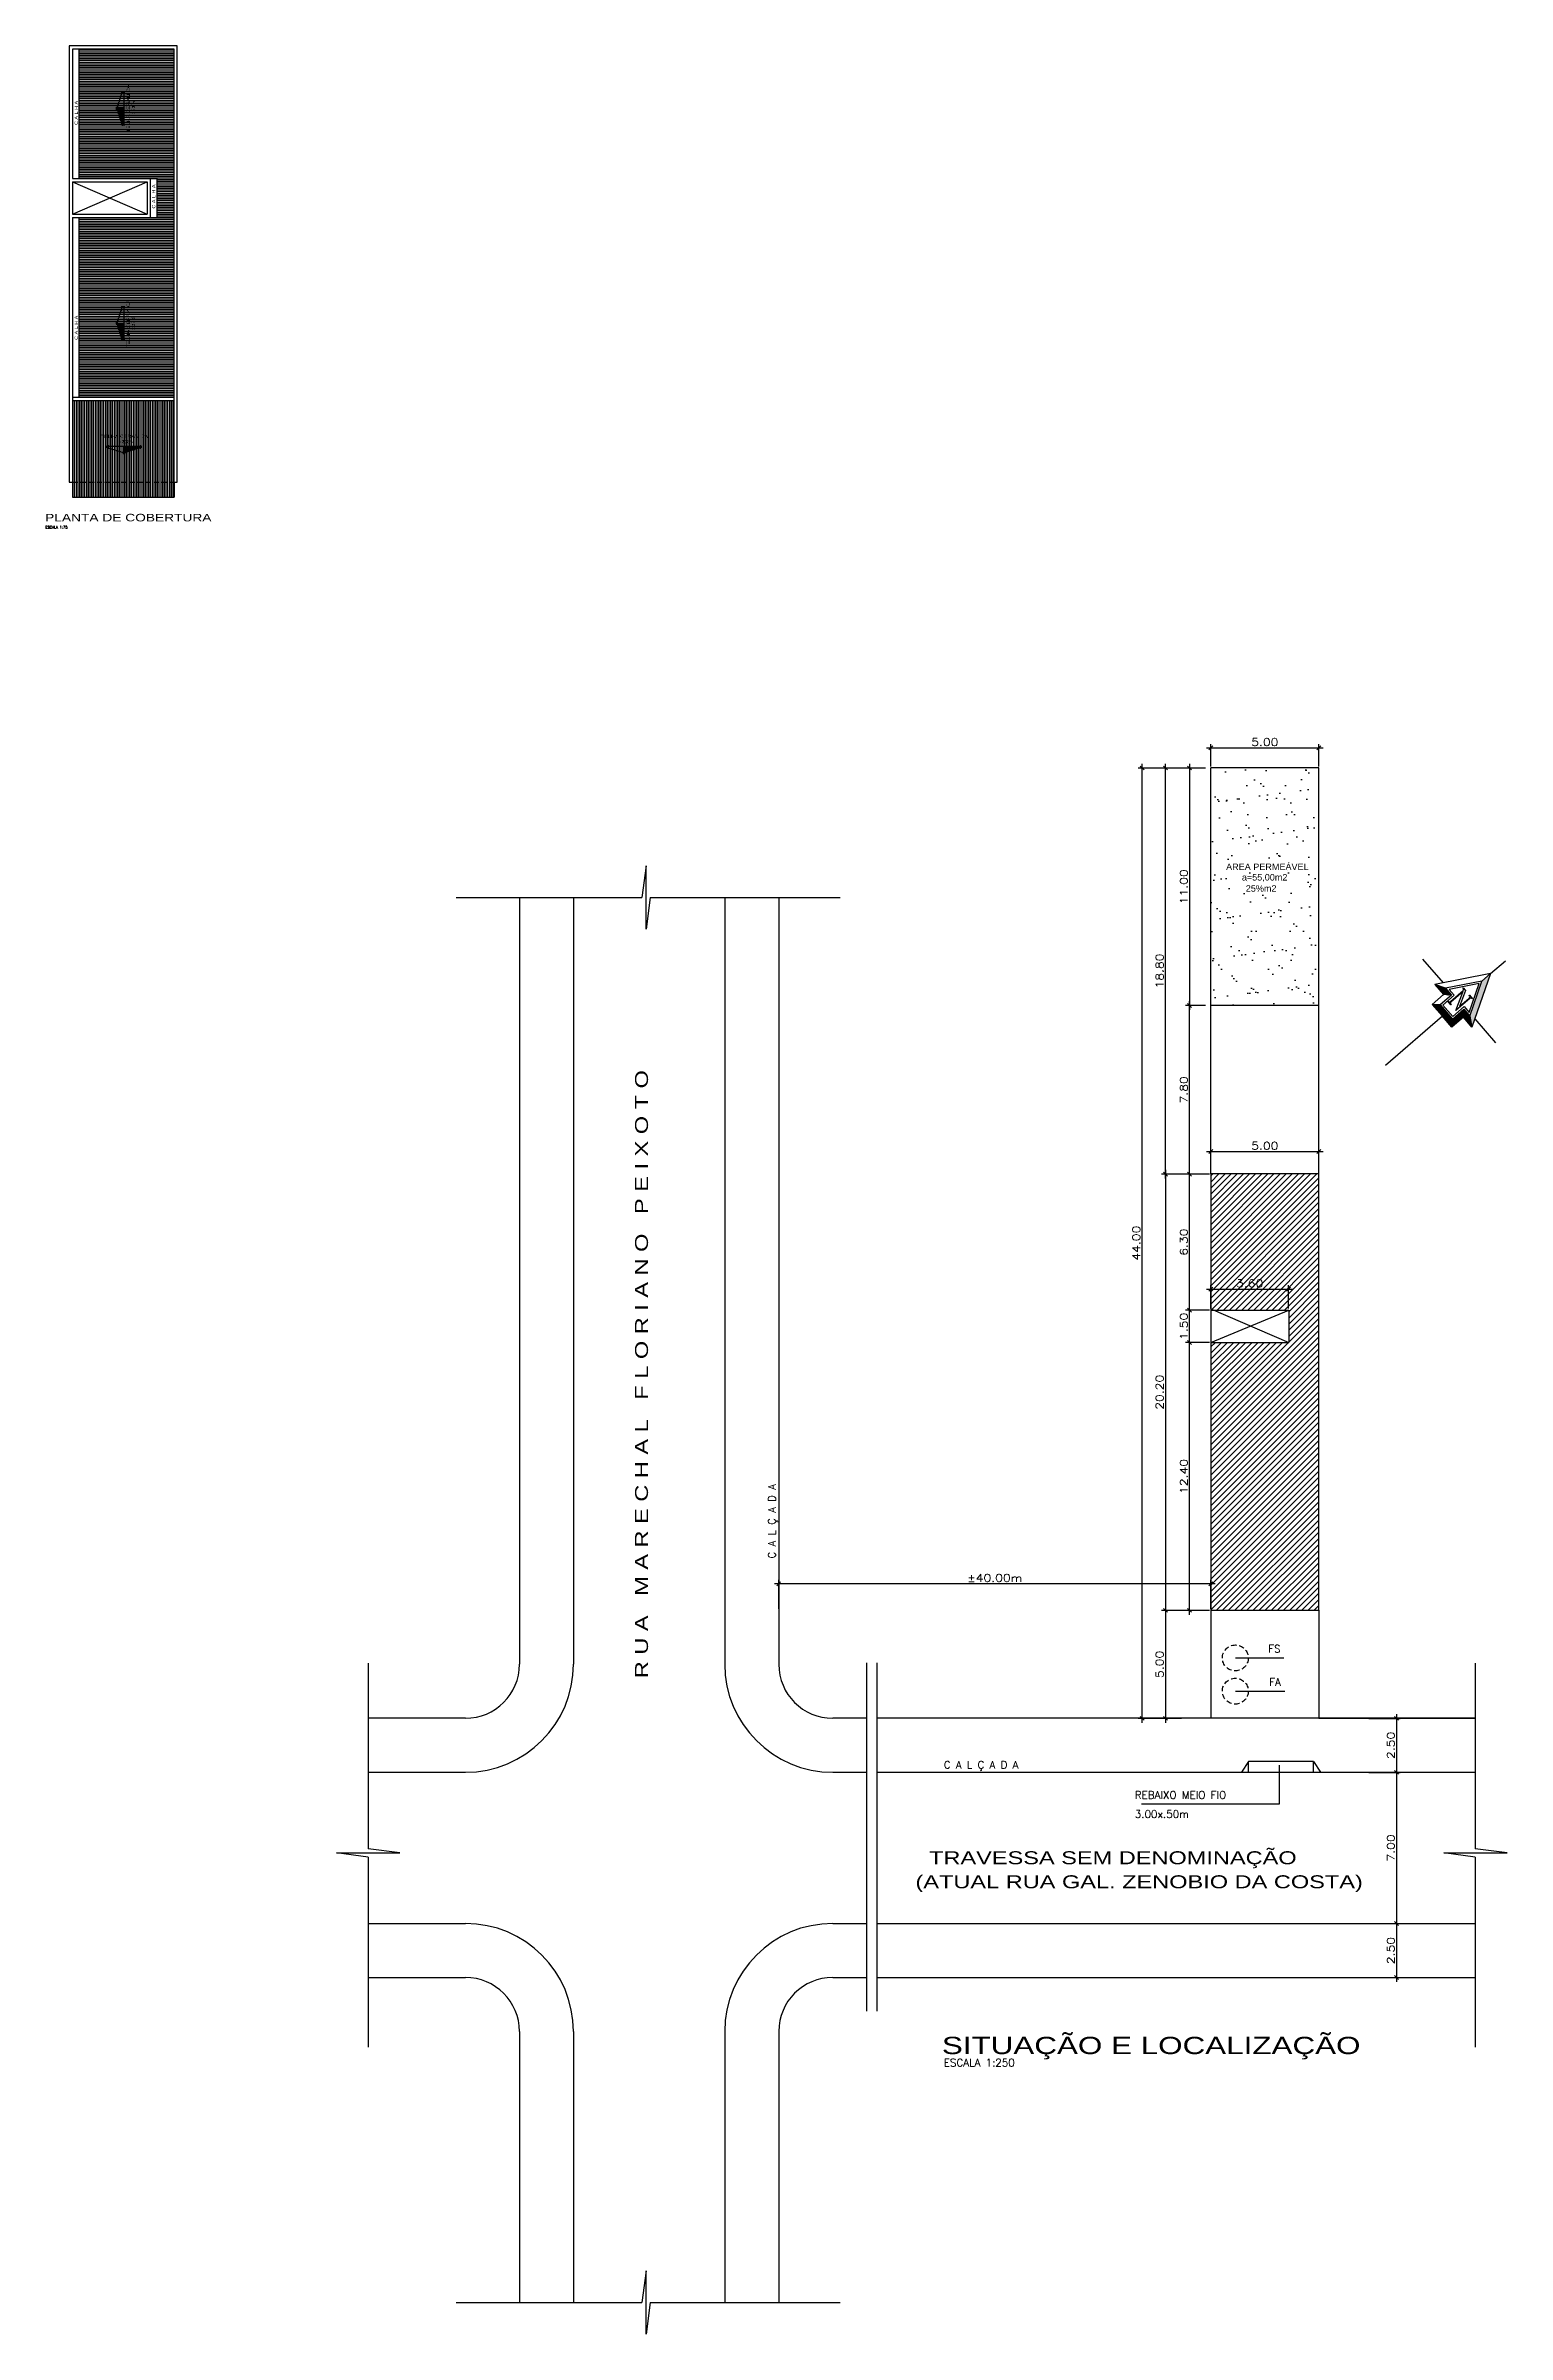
# Model space of a CAD drawing. Extents: x -6 to 123, y -41 to 65.
# Drawn here: x 55 to 122.6, y -40.7 to 65.3 of the extents above; entities that cross this region are included whole.
import ezdxf

# ---------------------------------------------------------------- set-up
doc = ezdxf.new("R2010")
doc.units = 0
doc.header["$MEASUREMENT"] = 0
doc.linetypes.add('DASHED2', pattern=[0.375, 0.25, -0.125])
doc.layers.get('0').update_dxf_attribs({"linetype": 'CONTINUOUS'})
doc.layers.get('DEFPOINTS').update_dxf_attribs({"linetype": 'CONTINUOUS'})
for name, color, linetype in [('COTA', 12, 'CONTINUOUS'), ('CT', 1, 'CONTINUOUS'), ('HAX', 20, 'CONTINUOUS'), ('L1', 2, 'CONTINUOUS'), ('PAREDE', 5, 'CONTINUOUS'), ('PLCOBERTURA', 9, 'CONTINUOUS'), ('PROJEÇÃO', 1, 'DASHED2'), ('T1', 3, 'CONTINUOUS'), ('T2', 6, 'CONTINUOUS'), ('TELHA_CORTE', 9, 'CONTINUOUS'), ('VISTA', 2, 'CONTINUOUS')]:
    doc.layers.add(name, color=color, linetype=linetype)
doc.styles.add('ARIAL', font='arial.ttf')
doc.styles.add('SIMPLEX', font='simplex.shx', dxfattribs={"width": 1.2})
doc.dimstyles.new('CT-250', dxfattribs={"dimtxt": 0.35, "dimasz": 0.18, "dimexe": 0.18, "dimexo": 0.0625, "dimgap": 0.09, "dimtad": 1, "dimzin": 4, "dimdsep": 46, "dimtxsty": 'SIMPLEX', "dimblk1": 'OBLIQUE', "dimblk2": 'OBLIQUE', "dimsah": 1, "dimcen": 0.09, "dimdle": 0.2, "dimclrd": 12, "dimclre": 12, "dimclrt": 3, "dimadec": 0, "dimazin": 0, "dimtfac": 1, "dimtofl": 0, "dimtmove": 0, "dimatfit": 3, "dimldrblk": 'OBLIQUE', "dimfxl": 1, "dimtolj": 1, "dimtzin": 4, "dimarcsym": 0})

# ---------------------------------------------------------------- blocks, each defined once
blk = doc.blocks.new('A$C3F323252')
at = {"layer": 'PLCOBERTURA'}
for p, q in [((0.8, 0.36), (0, 0.36)), ((0, 0.3), (0.88, 0.03)), ((0.05, 0.41), (0.05, 0.24)), ((0.72, 0.03), (1.6, 0.3)), ((1.6, 0.36), (0.8, 0.36)), ((0.8, 0.36), (0.8, 0)), ((1.55, 0.41), (1.55, 0.24))]:
    blk.add_line(p, q, dxfattribs=at)
blk.add_solid([(0.8, 0.36), (0.05, 0.36), (0.8, 0.06), (0.05, 0.29)], dxfattribs=at)
blk = doc.blocks.new('_OBLIQUE')
at = {"color": 0, "linetype": 'ByBlock'}
blk.add_line((-0.5, -0.5), (0.5, 0.5), dxfattribs=at)
blk = doc.blocks.new('*D121')
at = {"color": 12, "linetype": 'ByBlock'}
for p, q in [((108.33, 13.02), (106.6, 13.02)), ((106.78, 13.22), (106.78, -7.38)), ((108.47, -7.18), (106.6, -7.18))]:
    blk.add_line(p, q, dxfattribs=at)
at = {"layer": 'DEFPOINTS', "color": 0, "linetype": 'ByBlock'}
for p in [(108.39, 13.02), (106.78, -7.18), (108.53, -7.18)]:
    blk.add_point(p, dxfattribs=at)
at = {"color": 12, "linetype": 'ByBlock', "xscale": 0.18, "yscale": 0.18, "zscale": 0.18}
for p, rotation in [((106.78, 13.02), 90), ((106.78, -7.18), 270)]:
    blk.add_blockref('_OBLIQUE', p, dxfattribs=dict(at, rotation=rotation))
at = {"color": 3, "linetype": 'ByBlock', "insert": (106.51, 2.92), "char_height": 0.35, "attachment_point": 5, "rotation": 90, "style": 'SIMPLEX'}
blk.add_mtext('\\A1;20.20', dxfattribs=at)
blk = doc.blocks.new('*D122')
at = {"color": 12, "linetype": 'ByBlock'}
for p, q in [((108.47, -7.18), (106.6, -7.18)), ((106.78, -6.98), (106.78, -12.38)), ((107.53, -12.18), (106.6, -12.18))]:
    blk.add_line(p, q, dxfattribs=at)
at = {"layer": 'DEFPOINTS', "color": 0, "linetype": 'ByBlock'}
for p in [(108.53, -7.18), (106.78, -12.18), (107.59, -12.18)]:
    blk.add_point(p, dxfattribs=at)
at = {"color": 12, "linetype": 'ByBlock', "xscale": 0.18, "yscale": 0.18, "zscale": 0.18}
for p, rotation in [((106.78, -7.18), 90), ((106.78, -12.18), 270)]:
    blk.add_blockref('_OBLIQUE', p, dxfattribs=dict(at, rotation=rotation))
at = {"color": 3, "linetype": 'ByBlock', "insert": (106.51, -9.68), "char_height": 0.35, "attachment_point": 5, "rotation": 90, "style": 'SIMPLEX'}
blk.add_mtext('\\A1;5.00', dxfattribs=at)
blk = doc.blocks.new('*D123')
at = {"color": 12, "linetype": 'ByBlock'}
for p, q in [((108.49, 31.82), (105.52, 31.82)), ((105.7, -12.38), (105.7, 32.02)), ((107.47, -12.18), (105.52, -12.18))]:
    blk.add_line(p, q, dxfattribs=at)
at = {"layer": 'DEFPOINTS', "color": 0, "linetype": 'ByBlock'}
for p in [(105.7, 31.82), (108.56, 31.82), (107.53, -12.18)]:
    blk.add_point(p, dxfattribs=at)
at = {"color": 12, "linetype": 'ByBlock', "xscale": 0.18, "yscale": 0.18, "zscale": 0.18}
for p, rotation in [((105.7, 31.82), 90), ((105.7, -12.18), 270)]:
    blk.add_blockref('_OBLIQUE', p, dxfattribs=dict(at, rotation=rotation))
at = {"color": 3, "linetype": 'ByBlock', "insert": (105.43, 9.82), "char_height": 0.35, "attachment_point": 5, "rotation": 90, "style": 'SIMPLEX'}
blk.add_mtext('\\A1;44.00', dxfattribs=at)
blk = doc.blocks.new('*D124')
at = {"color": 12, "linetype": 'ByBlock'}
for p, q in [((108.49, 31.82), (106.6, 31.82)), ((106.78, 12.82), (106.78, 32.02)), ((108.33, 13.02), (106.6, 13.02))]:
    blk.add_line(p, q, dxfattribs=at)
at = {"layer": 'DEFPOINTS', "color": 0, "linetype": 'ByBlock'}
for p in [(106.78, 31.82), (108.56, 31.82), (108.39, 13.02)]:
    blk.add_point(p, dxfattribs=at)
at = {"color": 12, "linetype": 'ByBlock', "xscale": 0.18, "yscale": 0.18, "zscale": 0.18}
for p, rotation in [((106.78, 31.82), 90), ((106.78, 13.02), 270)]:
    blk.add_blockref('_OBLIQUE', p, dxfattribs=dict(at, rotation=rotation))
at = {"color": 3, "linetype": 'ByBlock', "insert": (106.51, 22.42), "char_height": 0.35, "attachment_point": 5, "rotation": 90, "style": 'SIMPLEX'}
blk.add_mtext('\\A1;18.80', dxfattribs=at)
blk = doc.blocks.new('*D125')
at = {"color": 12, "linetype": 'ByBlock'}
for p, q in [((108.88, 31.89), (108.88, 32.93)), ((113.88, 31.89), (113.88, 32.93)), ((108.68, 32.75), (114.08, 32.75))]:
    blk.add_line(p, q, dxfattribs=at)
at = {"layer": 'DEFPOINTS', "color": 0, "linetype": 'ByBlock'}
for p in [(108.88, 31.82), (113.88, 32.75), (113.88, 31.82)]:
    blk.add_point(p, dxfattribs=at)
at = {"color": 12, "linetype": 'ByBlock', "xscale": 0.18, "yscale": 0.18, "zscale": 0.18, "rotation": 180}
blk.add_blockref('_OBLIQUE', (108.88, 32.75), dxfattribs=at)
at = {"color": 12, "linetype": 'ByBlock', "xscale": 0.18, "yscale": 0.18, "zscale": 0.18}
blk.add_blockref('_OBLIQUE', (113.88, 32.75), dxfattribs=at)
at = {"color": 3, "linetype": 'ByBlock', "insert": (111.38, 33.02), "char_height": 0.35, "attachment_point": 5, "style": 'SIMPLEX'}
blk.add_mtext('\\A1;5.00', dxfattribs=at)
blk = doc.blocks.new('*D126')
at = {"color": 12, "linetype": 'ByBlock'}
for p, q in [((116.19, -12.18), (117.65, -12.18)), ((117.47, -11.98), (117.47, -14.88)), ((116.19, -14.68), (117.65, -14.68))]:
    blk.add_line(p, q, dxfattribs=at)
at = {"layer": 'DEFPOINTS', "color": 0, "linetype": 'ByBlock'}
for p in [(116.12, -12.18), (116.12, -14.68), (117.47, -14.68)]:
    blk.add_point(p, dxfattribs=at)
at = {"color": 12, "linetype": 'ByBlock', "xscale": 0.18, "yscale": 0.18, "zscale": 0.18}
for p, rotation in [((117.47, -12.18), 90), ((117.47, -14.68), 270)]:
    blk.add_blockref('_OBLIQUE', p, dxfattribs=dict(at, rotation=rotation))
at = {"color": 3, "linetype": 'ByBlock', "insert": (117.21, -13.43), "char_height": 0.35, "attachment_point": 5, "rotation": 90, "style": 'SIMPLEX'}
blk.add_mtext('\\A1;2.50', dxfattribs=at)
blk = doc.blocks.new('*D127')
at = {"color": 12, "linetype": 'ByBlock'}
for p, q in [((116.19, -14.68), (117.65, -14.68)), ((117.47, -14.48), (117.47, -21.88)), ((116.19, -21.68), (117.65, -21.68))]:
    blk.add_line(p, q, dxfattribs=at)
at = {"layer": 'DEFPOINTS', "color": 0, "linetype": 'ByBlock'}
for p in [(116.12, -14.68), (116.12, -21.68), (117.47, -21.68)]:
    blk.add_point(p, dxfattribs=at)
at = {"color": 12, "linetype": 'ByBlock', "xscale": 0.18, "yscale": 0.18, "zscale": 0.18}
for p, rotation in [((117.47, -14.68), 90), ((117.47, -21.68), 270)]:
    blk.add_blockref('_OBLIQUE', p, dxfattribs=dict(at, rotation=rotation))
at = {"color": 3, "linetype": 'ByBlock', "insert": (117.21, -18.18), "char_height": 0.35, "attachment_point": 5, "rotation": 90, "style": 'SIMPLEX'}
blk.add_mtext('\\A1;7.00', dxfattribs=at)
blk = doc.blocks.new('*D128')
at = {"color": 12, "linetype": 'ByBlock'}
for p, q in [((116.19, -21.68), (117.65, -21.68)), ((117.47, -21.48), (117.47, -24.38)), ((116.19, -24.18), (117.65, -24.18))]:
    blk.add_line(p, q, dxfattribs=at)
at = {"layer": 'DEFPOINTS', "color": 0, "linetype": 'ByBlock'}
for p in [(116.12, -21.68), (116.12, -24.18), (117.47, -24.18)]:
    blk.add_point(p, dxfattribs=at)
at = {"color": 12, "linetype": 'ByBlock', "xscale": 0.18, "yscale": 0.18, "zscale": 0.18}
for p, rotation in [((117.47, -21.68), 90), ((117.47, -24.18), 270)]:
    blk.add_blockref('_OBLIQUE', p, dxfattribs=dict(at, rotation=rotation))
at = {"color": 3, "linetype": 'ByBlock', "insert": (117.21, -22.93), "char_height": 0.35, "attachment_point": 5, "rotation": 90, "style": 'SIMPLEX'}
blk.add_mtext('\\A1;2.50', dxfattribs=at)
blk = doc.blocks.new('*D129')
at = {"color": 12, "linetype": 'ByBlock'}
for p, q in [((109.08, -5.95), (88.68, -5.95)), ((88.88, -7.11), (88.88, -5.77)), ((108.88, -7.11), (108.88, -5.77))]:
    blk.add_line(p, q, dxfattribs=at)
at = {"layer": 'DEFPOINTS', "color": 0, "linetype": 'ByBlock'}
for p in [(88.88, -5.95), (88.88, -7.18), (108.88, -7.18)]:
    blk.add_point(p, dxfattribs=at)
at = {"color": 12, "linetype": 'ByBlock', "xscale": 0.18, "yscale": 0.18, "zscale": 0.18, "rotation": 180}
blk.add_blockref('_OBLIQUE', (88.88, -5.95), dxfattribs=at)
at = {"color": 12, "linetype": 'ByBlock', "xscale": 0.18, "yscale": 0.18, "zscale": 0.18}
blk.add_blockref('_OBLIQUE', (108.88, -5.95), dxfattribs=at)
at = {"color": 3, "linetype": 'ByBlock', "insert": (98.88, -5.68), "char_height": 0.35, "attachment_point": 5, "style": 'SIMPLEX'}
blk.add_mtext('\\A1;±40.00m', dxfattribs=at)
blk = doc.blocks.new('*D130')
at = {"color": 12, "linetype": 'ByBlock'}
for p, q in [((107.89, -7.38), (107.89, 5.42)), ((108.82, 5.22), (107.71, 5.22)), ((108.82, -7.18), (107.71, -7.18))]:
    blk.add_line(p, q, dxfattribs=at)
at = {"layer": 'DEFPOINTS', "color": 0, "linetype": 'ByBlock'}
for p in [(107.89, 5.22), (108.88, 5.22), (108.88, -7.18)]:
    blk.add_point(p, dxfattribs=at)
at = {"color": 12, "linetype": 'ByBlock', "xscale": 0.18, "yscale": 0.18, "zscale": 0.18}
for p, rotation in [((107.89, 5.22), 90), ((107.89, -7.18), 270)]:
    blk.add_blockref('_OBLIQUE', p, dxfattribs=dict(at, rotation=rotation))
at = {"color": 3, "linetype": 'ByBlock', "insert": (107.63, -0.98), "char_height": 0.35, "attachment_point": 5, "rotation": 90, "style": 'SIMPLEX'}
blk.add_mtext('\\A1;12.40', dxfattribs=at)
blk = doc.blocks.new('*D131')
at = {"color": 12, "linetype": 'ByBlock'}
for p, q in [((108.82, 6.72), (107.71, 6.72)), ((107.89, 5.02), (107.89, 6.92)), ((108.82, 5.22), (107.71, 5.22))]:
    blk.add_line(p, q, dxfattribs=at)
at = {"layer": 'DEFPOINTS', "color": 0, "linetype": 'ByBlock'}
for p in [(107.89, 6.72), (108.88, 6.72), (108.88, 5.22)]:
    blk.add_point(p, dxfattribs=at)
at = {"color": 12, "linetype": 'ByBlock', "xscale": 0.18, "yscale": 0.18, "zscale": 0.18}
for p, rotation in [((107.89, 6.72), 90), ((107.89, 5.22), 270)]:
    blk.add_blockref('_OBLIQUE', p, dxfattribs=dict(at, rotation=rotation))
at = {"color": 3, "linetype": 'ByBlock', "insert": (107.63, 5.97), "char_height": 0.35, "attachment_point": 5, "rotation": 90, "style": 'SIMPLEX'}
blk.add_mtext('\\A1;1.50', dxfattribs=at)
blk = doc.blocks.new('*D132')
at = {"layer": 'DEFPOINTS', "color": 0}
for p in [(107.89, 13.02), (108.88, 13.02), (108.88, 6.72)]:
    blk.add_point(p, dxfattribs=at)
at = {"layer": 'HAX', "color": 12, "lineweight": -2}
for p, q in [((108.82, 13.02), (107.71, 13.02)), ((107.89, 6.52), (107.89, 13.22)), ((108.82, 6.72), (107.71, 6.72))]:
    blk.add_line(p, q, dxfattribs=at)
at = {"layer": 'HAX', "color": 12, "lineweight": -2, "xscale": 0.18, "yscale": 0.18, "zscale": 0.18}
for p, rotation in [((107.89, 13.02), 90), ((107.89, 6.72), 270)]:
    blk.add_blockref('_OBLIQUE', p, dxfattribs=dict(at, rotation=rotation))
at = {"layer": 'HAX', "color": 3, "insert": (107.63, 9.87), "char_height": 0.35, "attachment_point": 5, "rotation": 90, "style": 'SIMPLEX'}
blk.add_mtext('\\A1;6.30', dxfattribs=at)
blk = doc.blocks.new('*D133')
at = {"color": 12, "linetype": 'ByBlock'}
for p, q in [((108.68, 7.69), (112.68, 7.69)), ((108.88, 6.79), (108.88, 7.87)), ((112.48, 6.79), (112.48, 7.87))]:
    blk.add_line(p, q, dxfattribs=at)
at = {"layer": 'DEFPOINTS', "color": 0, "linetype": 'ByBlock'}
for p in [(112.48, 7.69), (108.88, 6.72), (112.48, 6.72)]:
    blk.add_point(p, dxfattribs=at)
at = {"color": 12, "linetype": 'ByBlock', "xscale": 0.18, "yscale": 0.18, "zscale": 0.18, "rotation": 180}
blk.add_blockref('_OBLIQUE', (108.88, 7.69), dxfattribs=at)
at = {"color": 12, "linetype": 'ByBlock', "xscale": 0.18, "yscale": 0.18, "zscale": 0.18}
blk.add_blockref('_OBLIQUE', (112.48, 7.69), dxfattribs=at)
at = {"color": 3, "linetype": 'ByBlock', "insert": (110.68, 7.96), "char_height": 0.35, "attachment_point": 5, "style": 'SIMPLEX'}
blk.add_mtext('\\A1;3.60', dxfattribs=at)
blk = doc.blocks.new('*D134')
at = {"color": 12, "linetype": 'ByBlock'}
for p, q in [((108.68, 14.07), (114.08, 14.07)), ((108.88, 13.09), (108.88, 14.25)), ((113.88, 13.09), (113.88, 14.25))]:
    blk.add_line(p, q, dxfattribs=at)
at = {"layer": 'DEFPOINTS', "color": 0, "linetype": 'ByBlock'}
for p in [(113.88, 14.07), (108.88, 13.02), (113.88, 13.02)]:
    blk.add_point(p, dxfattribs=at)
at = {"color": 12, "linetype": 'ByBlock', "xscale": 0.18, "yscale": 0.18, "zscale": 0.18, "rotation": 180}
blk.add_blockref('_OBLIQUE', (108.88, 14.07), dxfattribs=at)
at = {"color": 12, "linetype": 'ByBlock', "xscale": 0.18, "yscale": 0.18, "zscale": 0.18}
blk.add_blockref('_OBLIQUE', (113.88, 14.07), dxfattribs=at)
at = {"color": 3, "linetype": 'ByBlock', "insert": (111.38, 14.33), "char_height": 0.35, "attachment_point": 5, "style": 'SIMPLEX'}
blk.add_mtext('\\A1;5.00', dxfattribs=at)
blk = doc.blocks.new('*D135')
at = {"layer": 'DEFPOINTS', "color": 0}
for p in [(108.7, 31.82), (107.89, 20.82), (108.7, 20.82)]:
    blk.add_point(p, dxfattribs=at)
at = {"layer": 'HAX', "color": 12, "lineweight": -2}
for p, q in [((108.64, 31.82), (107.71, 31.82)), ((107.89, 32.02), (107.89, 20.62)), ((108.64, 20.82), (107.71, 20.82))]:
    blk.add_line(p, q, dxfattribs=at)
at = {"layer": 'HAX', "color": 12, "lineweight": -2, "xscale": 0.18, "yscale": 0.18, "zscale": 0.18}
for p, rotation in [((107.89, 31.82), 90), ((107.89, 20.82), 270)]:
    blk.add_blockref('_OBLIQUE', p, dxfattribs=dict(at, rotation=rotation))
at = {"layer": 'HAX', "color": 3, "insert": (107.63, 26.32), "char_height": 0.35, "attachment_point": 5, "rotation": 90, "style": 'SIMPLEX'}
blk.add_mtext('\\A1;11.00', dxfattribs=at)
blk = doc.blocks.new('*D136')
at = {"layer": 'DEFPOINTS', "color": 0}
for p in [(107.89, 20.82), (108.7, 20.82), (108.7, 13.02)]:
    blk.add_point(p, dxfattribs=at)
at = {"layer": 'HAX', "color": 12, "lineweight": -2}
for p, q in [((108.64, 20.82), (107.71, 20.82)), ((107.89, 12.82), (107.89, 21.02)), ((108.64, 13.02), (107.71, 13.02))]:
    blk.add_line(p, q, dxfattribs=at)
at = {"layer": 'HAX', "color": 12, "lineweight": -2, "xscale": 0.18, "yscale": 0.18, "zscale": 0.18}
for p, rotation in [((107.89, 20.82), 90), ((107.89, 13.02), 270)]:
    blk.add_blockref('_OBLIQUE', p, dxfattribs=dict(at, rotation=rotation))
at = {"layer": 'HAX', "color": 3, "insert": (107.63, 16.92), "char_height": 0.35, "attachment_point": 5, "rotation": 90, "style": 'SIMPLEX'}
blk.add_mtext('\\A1;7.80', dxfattribs=at)

msp = doc.modelspace()

# ---------------------------------------------------------------- hatches: boundary and pattern name
at = {"layer": 'HAX'}
h = msp.add_hatch(dxfattribs=at)
h.set_pattern_fill('_U', color=256, scale=0.08, style=0, pattern_type=0)
h.set_pattern_definition([(0, (21.09444, 75.14407), (0, 0.08), [])])
h.paths.add_polyline_path([(60.897, 65.107), (56.497, 65.107), (56.497, 59.107), (59.797, 59.107), (60.097, 59.107), (60.097, 57.307), (59.797, 57.307), (56.497, 57.307), (56.497, 48.981), (60.897, 48.981)])
h = msp.add_hatch(dxfattribs=at)
h.set_pattern_fill('U', color=256, scale=0.08, angle=90, style=0, pattern_type=0)
h.set_pattern_definition([(90, (21.09444, 75.14407), (-0.08, 5e-18), [])])
h.paths.add_polyline_path([(60.897, 45.057), (56.197, 45.057), (56.197, 44.357), (60.897, 44.357)])
h.paths.add_polyline_path([(60.897, 45.057), (60.897, 48.831), (56.197, 48.831), (56.197, 45.057)])
h = msp.add_hatch(dxfattribs=at)
h.set_pattern_fill('U', color=256, scale=0.2, angle=45, style=0, pattern_type=0)
h.set_pattern_definition([(45, (1.57249, 17.91152), (-0.14142136, 0.14142136), [])])
h.paths.add_polyline_path([(113.884, 13.025), (108.884, 13.025), (108.884, 6.787), (109.028, 6.725), (112.484, 6.725), (112.484, 5.225), (108.884, 5.225), (108.884, -7.175), (113.884, -7.175)])
h.paths.add_polyline_path([(109.957, 8.222), (111.412, 8.222), (111.412, 7.697), (109.957, 7.697)], flags=24)
at = {"layer": 'VISTA'}
h = msp.add_hatch(dxfattribs=at)
h.set_pattern_fill('AR-SAND', color=256, scale=0.7, style=0)
h.set_pattern_definition([(37.5, (1.5725, 17.9115), (-0.044095, 1.348777), [0, -1.064, 0, -1.19, 0, -1.1375]), (7.5, (1.5725, 17.9115), (1.238844, 1.975502), [0, -0.574, 0, -0.959, 0, -0.3675]), (327.5, (0.7115, 17.9115), (2.179899, 0.003961), [0, -0.35, 0, -1.26, 0, -1.645]), (317.5, (0.7115, 17.9115), (2.10429, 0.614373), [0, -0.175, 0, -0.826, 0, -0.945])])
h.paths.add_polyline_path([(113.884, 31.825), (108.884, 31.825), (108.884, 20.825), (113.884, 20.825)])

# ---------------------------------------------------------------- linework, layer by layer
at = {"layer": 'CT'}
for p, q in [((56.197, 58.957), (59.647, 57.457)), ((56.197, 57.457), (59.647, 58.957)), ((82.743, 27.297), (82.553, 25.82)), ((82.743, 24.356), (82.743, 27.297)), ((73.947, 25.82), (82.553, 25.82)), ((82.931, 25.82), (82.743, 24.356)), ((82.931, 25.82), (91.728, 25.82)), ((69.876, -9.616), (69.876, -18.222)), ((121.122, -9.616), (121.122, -18.222)), ((68.412, -18.412), (71.353, -18.412)), ((69.876, -18.601), (68.412, -18.412)), ((71.353, -18.412), (69.876, -18.222)), ((69.876, -18.601), (69.876, -27.397)), ((119.658, -18.412), (122.599, -18.412)), ((121.122, -18.601), (119.658, -18.412)), ((122.599, -18.412), (121.122, -18.222)), ((121.122, -18.601), (121.122, -27.397)), ((82.743, -37.751), (82.553, -39.228)), ((82.743, -40.692), (82.743, -37.751)), ((73.947, -39.228), (82.553, -39.228)), ((82.931, -39.228), (82.743, -40.692)), ((82.931, -39.228), (91.728, -39.228))]:
    msp.add_line(p, q, dxfattribs=at)
at = {"layer": 'HAX'}
for p, q in [((108.884, 6.787), (112.484, 5.225)), ((108.884, 6.725), (108.884, 5.225)), ((108.884, 5.225), (112.484, 6.725)), ((110.016, -9.382), (112.255, -9.382)), ((92.945, -9.611), (92.945, -25.734)), ((93.42, -9.611), (93.42, -25.734)), ((110.016, -10.918), (112.301, -10.918)), ((112.044, -14.342), (112.044, -16.145)), ((112.044, -16.145), (105.672, -16.145))]:
    msp.add_line(p, q, dxfattribs=at)
at = {"layer": 'L1'}
for p, q in [((119.649, 21.869), (118.691, 22.97)), ((121.83, 22.304), (120.965, 19.824)), ((121.83, 22.304), (121.431, 21.956)), ((121.83, 22.304), (122.513, 22.898)), ((119.749, 21.621), (119.254, 21.79)), ((119.267, 21.775), (119.275, 21.782)), ((119.285, 21.754), (119.306, 21.772)), ((119.303, 21.733), (119.336, 21.762)), ((119.322, 21.712), (119.367, 21.751)), ((119.34, 21.691), (119.397, 21.741)), ((119.358, 21.67), (119.427, 21.731)), ((119.376, 21.649), (119.458, 21.72)), ((119.394, 21.628), (119.488, 21.71)), ((119.413, 21.607), (119.519, 21.699)), ((119.431, 21.586), (119.549, 21.689)), ((119.449, 21.566), (119.579, 21.679)), ((119.467, 21.545), (119.61, 21.668)), ((119.486, 21.524), (119.64, 21.658)), ((119.504, 21.503), (119.671, 21.648)), ((119.522, 21.482), (119.701, 21.637)), ((119.54, 21.461), (119.731, 21.627)), ((119.559, 21.44), (119.757, 21.612)), ((119.577, 21.419), (119.775, 21.591)), ((119.595, 21.398), (119.793, 21.57)), ((119.613, 21.377), (119.811, 21.549)), ((119.632, 21.356), (119.83, 21.528)), ((119.65, 21.335), (119.848, 21.507)), ((120.02, 21.309), (119.65, 21.335)), ((119.689, 21.332), (119.866, 21.486)), ((119.728, 21.329), (119.884, 21.465)), ((119.767, 21.327), (119.903, 21.444)), ((119.806, 21.324), (119.921, 21.423)), ((119.846, 21.321), (119.939, 21.403)), ((119.885, 21.318), (119.957, 21.382)), ((119.924, 21.316), (119.975, 21.361)), ((119.963, 21.313), (119.994, 21.34)), ((120.002, 21.31), (120.012, 21.319)), ((119.596, 20.331), (116.969, 18.045)), ((119.492, 20.85), (119.122, 20.875)), ((119.14, 20.854), (119.161, 20.873)), ((119.158, 20.834), (119.2, 20.87)), ((119.176, 20.813), (119.239, 20.867)), ((119.195, 20.792), (119.278, 20.864)), ((119.213, 20.771), (119.318, 20.862)), ((119.231, 20.75), (119.357, 20.859)), ((119.249, 20.729), (119.396, 20.856)), ((119.268, 20.708), (119.435, 20.854)), ((119.286, 20.687), (119.474, 20.851)), ((119.304, 20.666), (119.502, 20.838)), ((119.322, 20.645), (119.52, 20.817)), ((119.341, 20.624), (119.539, 20.796)), ((119.359, 20.603), (119.557, 20.775)), ((119.377, 20.582), (119.575, 20.754)), ((119.395, 20.561), (119.593, 20.733)), ((119.414, 20.54), (119.612, 20.712)), ((119.432, 20.519), (119.63, 20.692)), ((119.45, 20.498), (119.648, 20.671)), ((119.468, 20.477), (119.666, 20.65)), ((119.486, 20.456), (119.685, 20.629)), ((119.505, 20.435), (119.703, 20.608)), ((119.523, 20.414), (119.721, 20.587)), ((119.541, 20.393), (119.739, 20.566)), ((119.559, 20.372), (119.757, 20.545)), ((119.578, 20.352), (119.776, 20.524)), ((120.041, 19.819), (119.581, 20.347)), ((119.596, 20.331), (119.794, 20.503)), ((119.614, 20.31), (119.812, 20.482)), ((119.632, 20.289), (119.83, 20.461)), ((119.651, 20.268), (119.849, 20.44)), ((119.669, 20.247), (119.867, 20.419)), ((119.687, 20.226), (119.885, 20.398)), ((119.705, 20.205), (119.903, 20.377)), ((119.724, 20.184), (119.922, 20.356)), ((119.742, 20.163), (119.94, 20.335)), ((119.76, 20.142), (119.958, 20.314)), ((119.778, 20.121), (119.976, 20.293)), ((119.797, 20.1), (119.995, 20.272)), ((119.815, 20.079), (120.013, 20.251)), ((119.833, 20.058), (120.031, 20.23)), ((119.851, 20.037), (120.049, 20.209)), ((119.869, 20.016), (120.067, 20.188)), ((119.888, 19.995), (120.064, 20.148)), ((120.569, 20.279), (120.041, 19.819)), ((120.067, 20.189), (120.041, 19.819)), ((120.595, 20.649), (120.569, 20.279)), ((120.965, 19.824), (120.569, 20.279)), ((120.57, 20.294), (120.76, 20.459)), ((120.573, 20.334), (120.741, 20.48)), ((120.576, 20.373), (120.723, 20.501)), ((120.578, 20.412), (120.705, 20.522)), ((120.58, 20.266), (120.778, 20.438)), ((120.581, 20.451), (120.687, 20.543)), ((120.584, 20.49), (120.669, 20.564)), ((120.586, 20.53), (120.65, 20.585)), ((120.589, 20.569), (120.632, 20.606)), ((120.592, 20.608), (120.614, 20.627)), ((120.595, 20.647), (120.596, 20.648)), ((120.598, 20.245), (120.796, 20.418)), ((120.616, 20.224), (120.814, 20.397)), ((120.635, 20.203), (120.833, 20.376)), ((120.653, 20.182), (120.851, 20.355)), ((120.671, 20.161), (120.867, 20.332)), ((120.689, 20.14), (120.873, 20.3)), ((120.708, 20.119), (120.879, 20.269)), ((120.726, 20.098), (120.885, 20.237)), ((120.744, 20.078), (120.891, 20.206)), ((120.762, 20.057), (120.897, 20.174)), ((120.781, 20.036), (120.903, 20.143)), ((120.866, 20.337), (120.965, 19.824)), ((121.098, 20.204), (122.056, 19.103)), ((119.906, 19.974), (120.061, 20.109)), ((119.924, 19.953), (120.058, 20.07)), ((119.942, 19.932), (120.056, 20.031)), ((119.961, 19.911), (120.053, 19.992)), ((119.979, 19.89), (120.05, 19.953)), ((119.997, 19.87), (120.047, 19.913)), ((120.015, 19.849), (120.045, 19.874)), ((120.034, 19.828), (120.042, 19.835)), ((120.799, 20.015), (120.91, 20.111)), ((120.817, 19.994), (120.916, 20.08)), ((120.835, 19.973), (120.922, 20.048)), ((120.853, 19.952), (120.928, 20.016)), ((120.872, 19.931), (120.934, 19.985)), ((120.89, 19.91), (120.94, 19.953)), ((120.908, 19.889), (120.946, 19.922)), ((120.926, 19.868), (120.952, 19.89)), ((120.945, 19.847), (120.958, 19.859)), ((120.963, 19.826), (120.964, 19.827))]:
    msp.add_line(p, q, dxfattribs=at)
msp.add_lwpolyline([(121.83, 22.304), (119.254, 21.79), (119.65, 21.335), (119.122, 20.875), (119.581, 20.347)], dxfattribs=at)
for points in [[(120.02, 21.309), (119.492, 20.85), (120.067, 20.189), (120.595, 20.649), (120.866, 20.337), (121.431, 21.956), (119.749, 21.621)], [(120.144, 21.301), (119.616, 20.841), (120.075, 20.313), (120.603, 20.772), (120.833, 20.508), (121.298, 21.841), (119.914, 21.565)]]:
    msp.add_lwpolyline(points, close=True, dxfattribs=at)
msp.add_lwpolyline([(119.849, 21.019), (119.859, 21.028, 0.359517), (119.968, 21.003), (120.558, 21.516, 0.4174505), (120.55, 21.629), (120.563, 21.641), (120.674, 21.513), (120.387, 20.776), (120.832, 21.163, 0.4104201), (120.842, 21.297), (120.853, 21.307), (120.999, 21.139), (120.989, 21.13, 0.4304077), (120.864, 21.146), (120.223, 20.59), (120.549, 21.448), (120.555, 21.465), (119.996, 20.978, 0.390193), (120.006, 20.86), (119.996, 20.851)], format="xyb", close=True, dxfattribs=at)
for points in [[(121.83, 22.304), (121.431, 21.956), (120.965, 19.824), (120.866, 20.337)], [(120.595, 20.649), (120.569, 20.279), (120.067, 20.189), (120.041, 19.819)]]:
    msp.add_solid(points, dxfattribs=at)
at = {"layer": 'PAREDE'}
for p, q in [((113.884, 13.025), (108.884, 13.025)), ((108.884, 13.025), (108.884, 6.725)), ((113.884, -7.175), (113.884, 13.025)), ((108.884, 6.725), (112.484, 6.725)), ((112.484, 6.725), (112.484, 5.225)), ((108.884, 5.225), (112.484, 5.225)), ((108.884, 5.225), (108.884, -7.175)), ((108.884, -7.175), (113.884, -7.175))]:
    msp.add_line(p, q, dxfattribs=at)
at = {"layer": 'PROJEÇÃO'}
msp.add_line((56.197, 45.057), (60.897, 45.057), dxfattribs=at)
for centre in [(110.016, -9.382), (110.016, -10.918)]:
    msp.add_circle(centre, 0.6, dxfattribs=at)
at = {"layer": 'TELHA_CORTE'}
for p, q in [((56.047, 65.257), (56.047, 45.057)), ((61.047, 65.257), (56.047, 65.257)), ((56.197, 65.107), (56.197, 59.107)), ((60.897, 65.107), (56.197, 65.107)), ((60.897, 45.057), (60.897, 65.107)), ((61.047, 45.057), (61.047, 65.257)), ((56.197, 59.107), (59.797, 59.107)), ((56.197, 58.957), (59.647, 58.957)), ((56.197, 58.957), (56.197, 57.457)), ((59.647, 58.957), (59.647, 58.657)), ((59.647, 58.657), (59.647, 57.457)), ((59.797, 59.107), (59.797, 58.657)), ((59.797, 58.657), (59.797, 57.307)), ((56.197, 57.457), (59.647, 57.457)), ((56.197, 57.307), (59.797, 57.307)), ((56.197, 57.307), (56.197, 45.057)), ((56.197, 48.981), (60.897, 48.981)), ((56.197, 48.831), (60.897, 48.831)), ((56.047, 45.057), (56.197, 45.057)), ((56.197, 45.057), (56.197, 44.357)), ((60.897, 45.057), (60.897, 44.357)), ((60.897, 45.057), (61.047, 45.057)), ((56.197, 44.357), (60.897, 44.357))]:
    msp.add_line(p, q, dxfattribs=at)
at = {"layer": 'VISTA'}
for p, q in [((56.497, 65.107), (56.497, 59.107)), ((59.797, 59.107), (60.097, 59.107)), ((60.097, 59.107), (60.097, 57.307)), ((56.497, 57.307), (56.497, 48.981)), ((59.797, 57.307), (60.097, 57.307)), ((113.884, 31.825), (108.884, 31.825)), ((108.884, 13.025), (108.884, 31.825)), ((113.884, 13.025), (113.884, 31.825)), ((76.884, 25.82), (76.884, -9.675)), ((79.384, 25.82), (79.384, -9.675)), ((86.384, 25.82), (86.384, -9.675)), ((88.884, 25.82), (88.884, -9.675)), ((113.884, 20.825), (108.884, 20.825)), ((108.884, -7.175), (108.884, -12.175)), ((113.884, -7.175), (113.884, -12.175)), ((74.384, -12.175), (69.876, -12.175)), ((92.945, -12.175), (91.384, -12.175)), ((121.122, -12.175), (93.42, -12.175)), ((113.884, -12.175), (121.122, -12.175)), ((69.876, -14.675), (74.384, -14.675)), ((91.384, -14.675), (92.945, -14.675)), ((93.42, -14.675), (121.122, -14.675)), ((110.631, -14.175), (110.3, -14.675)), ((110.631, -14.675), (110.631, -14.175)), ((113.631, -14.175), (110.631, -14.175)), ((113.631, -14.675), (113.631, -14.175)), ((113.631, -14.175), (113.961, -14.675)), ((69.876, -21.675), (74.384, -21.675)), ((91.384, -21.675), (92.945, -21.675)), ((93.42, -21.675), (121.122, -21.675)), ((69.876, -24.175), (74.384, -24.175)), ((91.384, -24.175), (92.945, -24.175)), ((93.42, -24.175), (121.122, -24.175)), ((76.884, -26.675), (76.884, -39.228)), ((79.384, -26.675), (79.384, -39.228)), ((86.384, -26.675), (86.384, -39.228)), ((88.884, -26.675), (88.884, -39.228))]:
    msp.add_line(p, q, dxfattribs=at)
for centre, radius, start, end in [((74.384, -9.675), 2.5, 270, 360), ((74.384, -9.675), 5, 270, 360), ((91.384, -9.675), 5, 180, 270), ((91.384, -9.675), 2.5, 180, 270), ((74.384, -26.675), 5, 360, 90), ((91.384, -26.675), 5, 90, 180), ((74.384, -26.675), 2.5, 360, 90), ((91.384, -26.675), 2.5, 90, 180)]:
    msp.add_arc(centre, radius, start, end, dxfattribs=at)

# ---------------------------------------------------------------- block references
at = {"layer": 'COTA', "xscale": -1, "rotation": 270}
for p in [(58.21, 61.561), (58.21, 51.595)]:
    msp.add_blockref('A$C3F323252', p, dxfattribs=at)
at = {"layer": 'COTA', "xscale": -1}
msp.add_blockref('A$C3F323252', (59.372, 46.357), dxfattribs=at)

# ---------------------------------------------------------------- texts
at = {"layer": 'T1', "style": 'ARIAL', "width": 1.2}
for s, p in [('C A L H A', (56.444, 61.59)), ('TELHA CERAMICA', (58.851, 61.252)), ('i=33%', (59.092, 62.015)), ('C A L H A', (60.029, 57.72)), ('TELHA CERAMICA', (58.851, 51.287)), ('C A L H A', (56.444, 51.643)), ('i=33%', (59.092, 52.049))]:
    msp.add_text(s, height=0.15, rotation=90, dxfattribs=at).set_placement(p)
for s, p in [('TELHA CERAMICA', (57.504, 47.095)), ('i=33%', (58.267, 46.854))]:
    msp.add_text(s, height=0.15, dxfattribs=at).set_placement(p)
at = {"layer": 'T1', "style": 'SIMPLEX'}
msp.add_text('C A L Ç A D A', height=0.35, rotation=90, dxfattribs=at).set_placement((88.742, -4.781))
for s, p in [('FS', (111.538, -9.132)), ('FA', (111.584, -10.668)), ('C A L Ç A D A', (96.522, -14.503)), ('REBAIXO MEIO FIO ', (105.362, -15.901)), ('3.00x.50m', (105.362, -16.784))]:
    msp.add_text(s, height=0.35, dxfattribs=at).set_placement(p)
at = {"layer": 'T2', "style": 'ARIAL', "width": 1.3}
for s, height, p in [('PLANTA DE COBERTURA', 0.35, (54.93, 43.237)), ('TRAVESSA SEM DENOMINAÇÃO', 0.6, (95.841, -18.932)), ('(ATUAL RUA GAL. ZENOBIO DA COSTA)', 0.6, (95.211, -20.045)), ('SITUAÇÃO E LOCALIZAÇÃO', 0.8, (96.433, -27.723))]:
    msp.add_text(s, height=height, dxfattribs=at).set_placement(p)
at = {"layer": 'T2'}
for s, height, style, p in [('ESCALA 1:75', 0.12, 'SIMPLEX', (54.94, 42.906)), ('AREA PERMEÁVEL', 0.3, 'ARIAL', (109.588, 27.095)), ('a=55,00m2', 0.3, 'ARIAL', (110.317, 26.61)), ('25%m2', 0.3, 'ARIAL', (110.499, 26.094)), ('ESCALA 1:250', 0.35, 'SIMPLEX', (96.522, -28.294))]:
    msp.add_text(s, height=height, dxfattribs=dict(at, style=style)).set_placement(p)
at = {"layer": 'T2', "style": 'ARIAL', "width": 1.3}
msp.add_text('R U A   M A R E C H A L   F L O R I A N O   P E I X O T O', height=0.6, rotation=90, dxfattribs=at).set_placement((82.832, -10.319))

# ---------------------------------------------------------------- dimensions: what is measured, and where the dimension line sits
at = {"layer": 'CT'}
dim = msp.add_linear_dim(base=(113.884, 32.754), p1=(108.884, 31.825), p2=(113.884, 31.825), dimstyle='CT-250', dxfattribs=at)
dim.commit()
dim.dimension.update_dxf_attribs({"geometry": '*D125', "text_midpoint": (111.384, 33.019)})
for base, p2, picture, middle in [((106.778, 31.825), (108.557, 31.825), '*D124', (106.513, 22.425)), ((106.778, -7.175), (108.531, -7.175), '*D121', (106.513, 2.925))]:
    dim = msp.add_linear_dim(base=base, p1=(108.388, 13.025), p2=p2, angle=90, dimstyle='CT-250', dxfattribs=at)
    dim.commit()
    dim.dimension.update_dxf_attribs({"geometry": picture, "text_midpoint": middle})
at = {"layer": 'HAX'}
for base, p1, p2, picture, middle in [((105.698, 31.825), (107.529, -12.175), (108.557, 31.825), '*D123', (105.433, 9.825)), ((107.891, 20.825), (108.704, 31.825), (108.704, 20.825), '*D135', (107.626, 26.325)), ((107.891, 20.825), (108.704, 13.025), (108.704, 20.825), '*D136', (107.626, 16.925)), ((107.891, 13.025), (108.884, 6.725), (108.884, 13.025), '*D132', (107.626, 9.875)), ((107.891, 6.725), (108.884, 5.225), (108.884, 6.725), '*D131', (107.626, 5.975)), ((107.891, 5.225), (108.884, -7.175), (108.884, 5.225), '*D130', (107.626, -0.975)), ((106.778, -12.175), (108.531, -7.175), (107.591, -12.175), '*D122', (106.513, -9.675)), ((117.475, -14.675), (116.123, -12.175), (116.123, -14.675), '*D126', (117.21, -13.425)), ((117.475, -21.675), (116.123, -14.675), (116.123, -21.675), '*D127', (117.21, -18.175)), ((117.475, -24.175), (116.123, -21.675), (116.123, -24.175), '*D128', (117.21, -22.925))]:
    dim = msp.add_linear_dim(base=base, p1=p1, p2=p2, angle=90, dimstyle='CT-250', dxfattribs=at)
    dim.commit()
    dim.dimension.update_dxf_attribs({"geometry": picture, "text_midpoint": middle})
for base, p1, p2, picture, middle in [((113.884, 14.065), (108.884, 13.025), (113.884, 13.025), '*D134', (111.384, 14.33)), ((112.484, 7.694), (108.884, 6.725), (112.484, 6.725), '*D133', (110.684, 7.959))]:
    dim = msp.add_linear_dim(base=base, p1=p1, p2=p2, dimstyle='CT-250', dxfattribs=at)
    dim.commit()
    dim.dimension.update_dxf_attribs({"geometry": picture, "text_midpoint": middle})
dim = msp.add_linear_dim(base=(88.884, -5.95), p1=(108.884, -7.175), p2=(88.884, -7.175), text='±40.00m', dimstyle='CT-250', dxfattribs=at)
dim.commit()
dim.dimension.update_dxf_attribs({"geometry": '*D129', "text_midpoint": (98.884, -5.685)})

doc.saveas('drawing.dxf')
